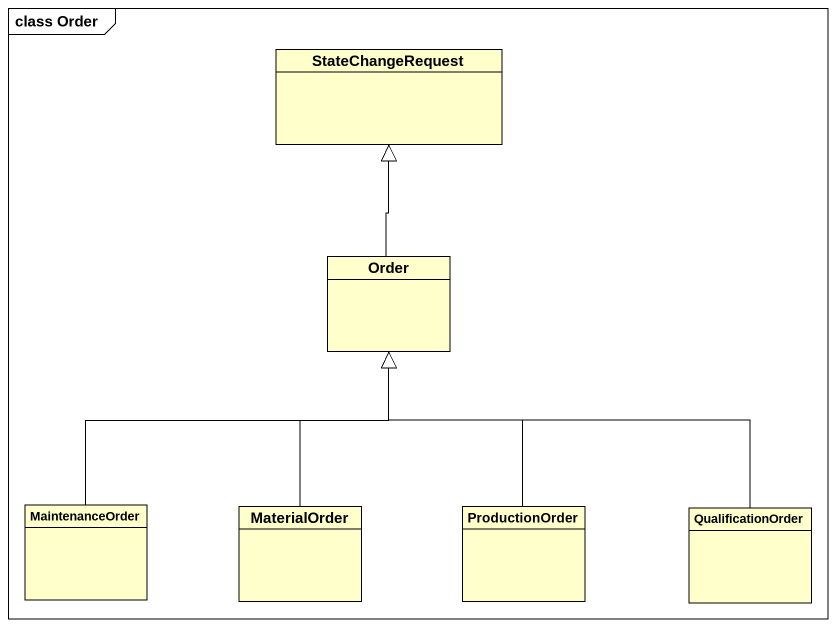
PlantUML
@startuml
mainframe class Order
hide circle
hide empty members
class StateChangeRequest
class Order
class MaintenanceOrder
class MaterialOrder
class ProductionOrder
class QualificationOrder
Order -up-|> StateChangeRequest
MaintenanceOrder -up-|> Order
MaterialOrder -up-|> Order
ProductionOrder -up-|> Order
QualificationOrder -up-|> Order
@enduml
